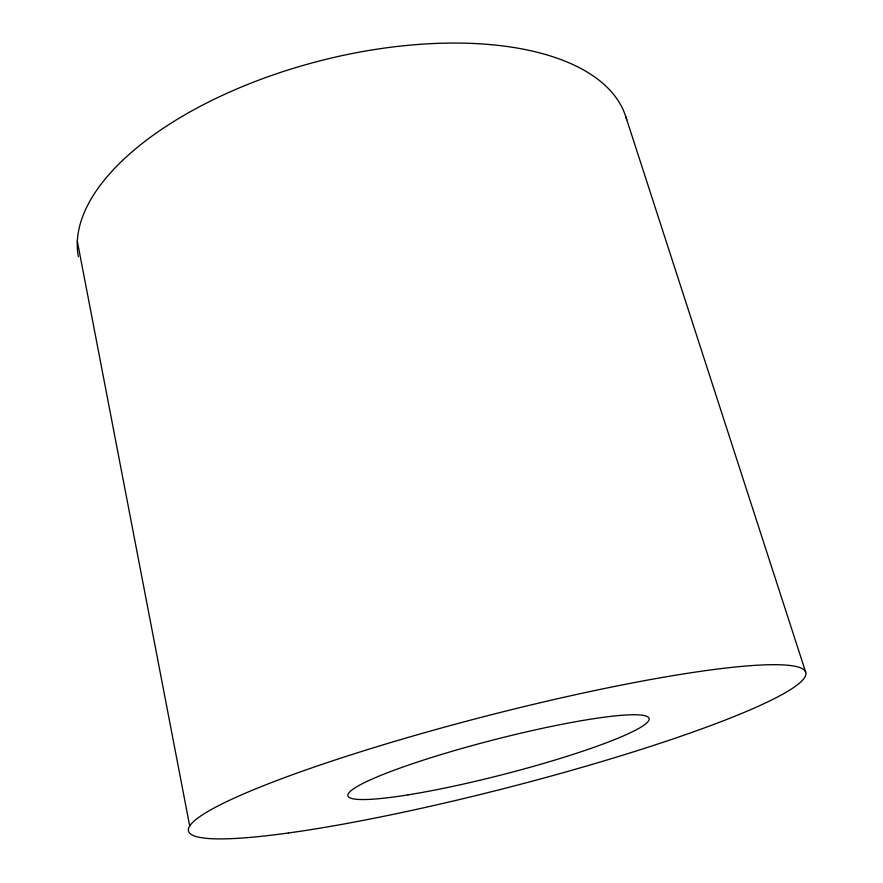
<?xml version="1.0" encoding="UTF-8"?>
<svg xmlns="http://www.w3.org/2000/svg" width="883" height="883" viewBox="0 0 883 883"><rect width="100%" height="100%" fill="white"/><g stroke="black" fill="none" stroke-linecap="round" stroke-linejoin="round"><path stroke-width="1.32" d="M625.517 115.839L805.671 672.118M77.329 241.247L189.702 825.969M78.355 256.666A282.648 133.797 -14.4 0 1 323.597 59.923A282.648 133.797 -14.4 0 1 626.687 119.757M288.388 832.989A318.664 37.329 -14.4 0 0 798.574 683.884A318.664 37.329 -14.4 0 0 404.48 738.486A318.664 37.329 -14.4 0 0 288.388 832.989M408.045 794.866A155.463 17.947 -14.4 0 0 648.078 721.532A155.463 17.947 -14.4 0 0 439.458 755.064A155.463 17.947 -14.4 0 0 408.045 794.866"/></g></svg>
